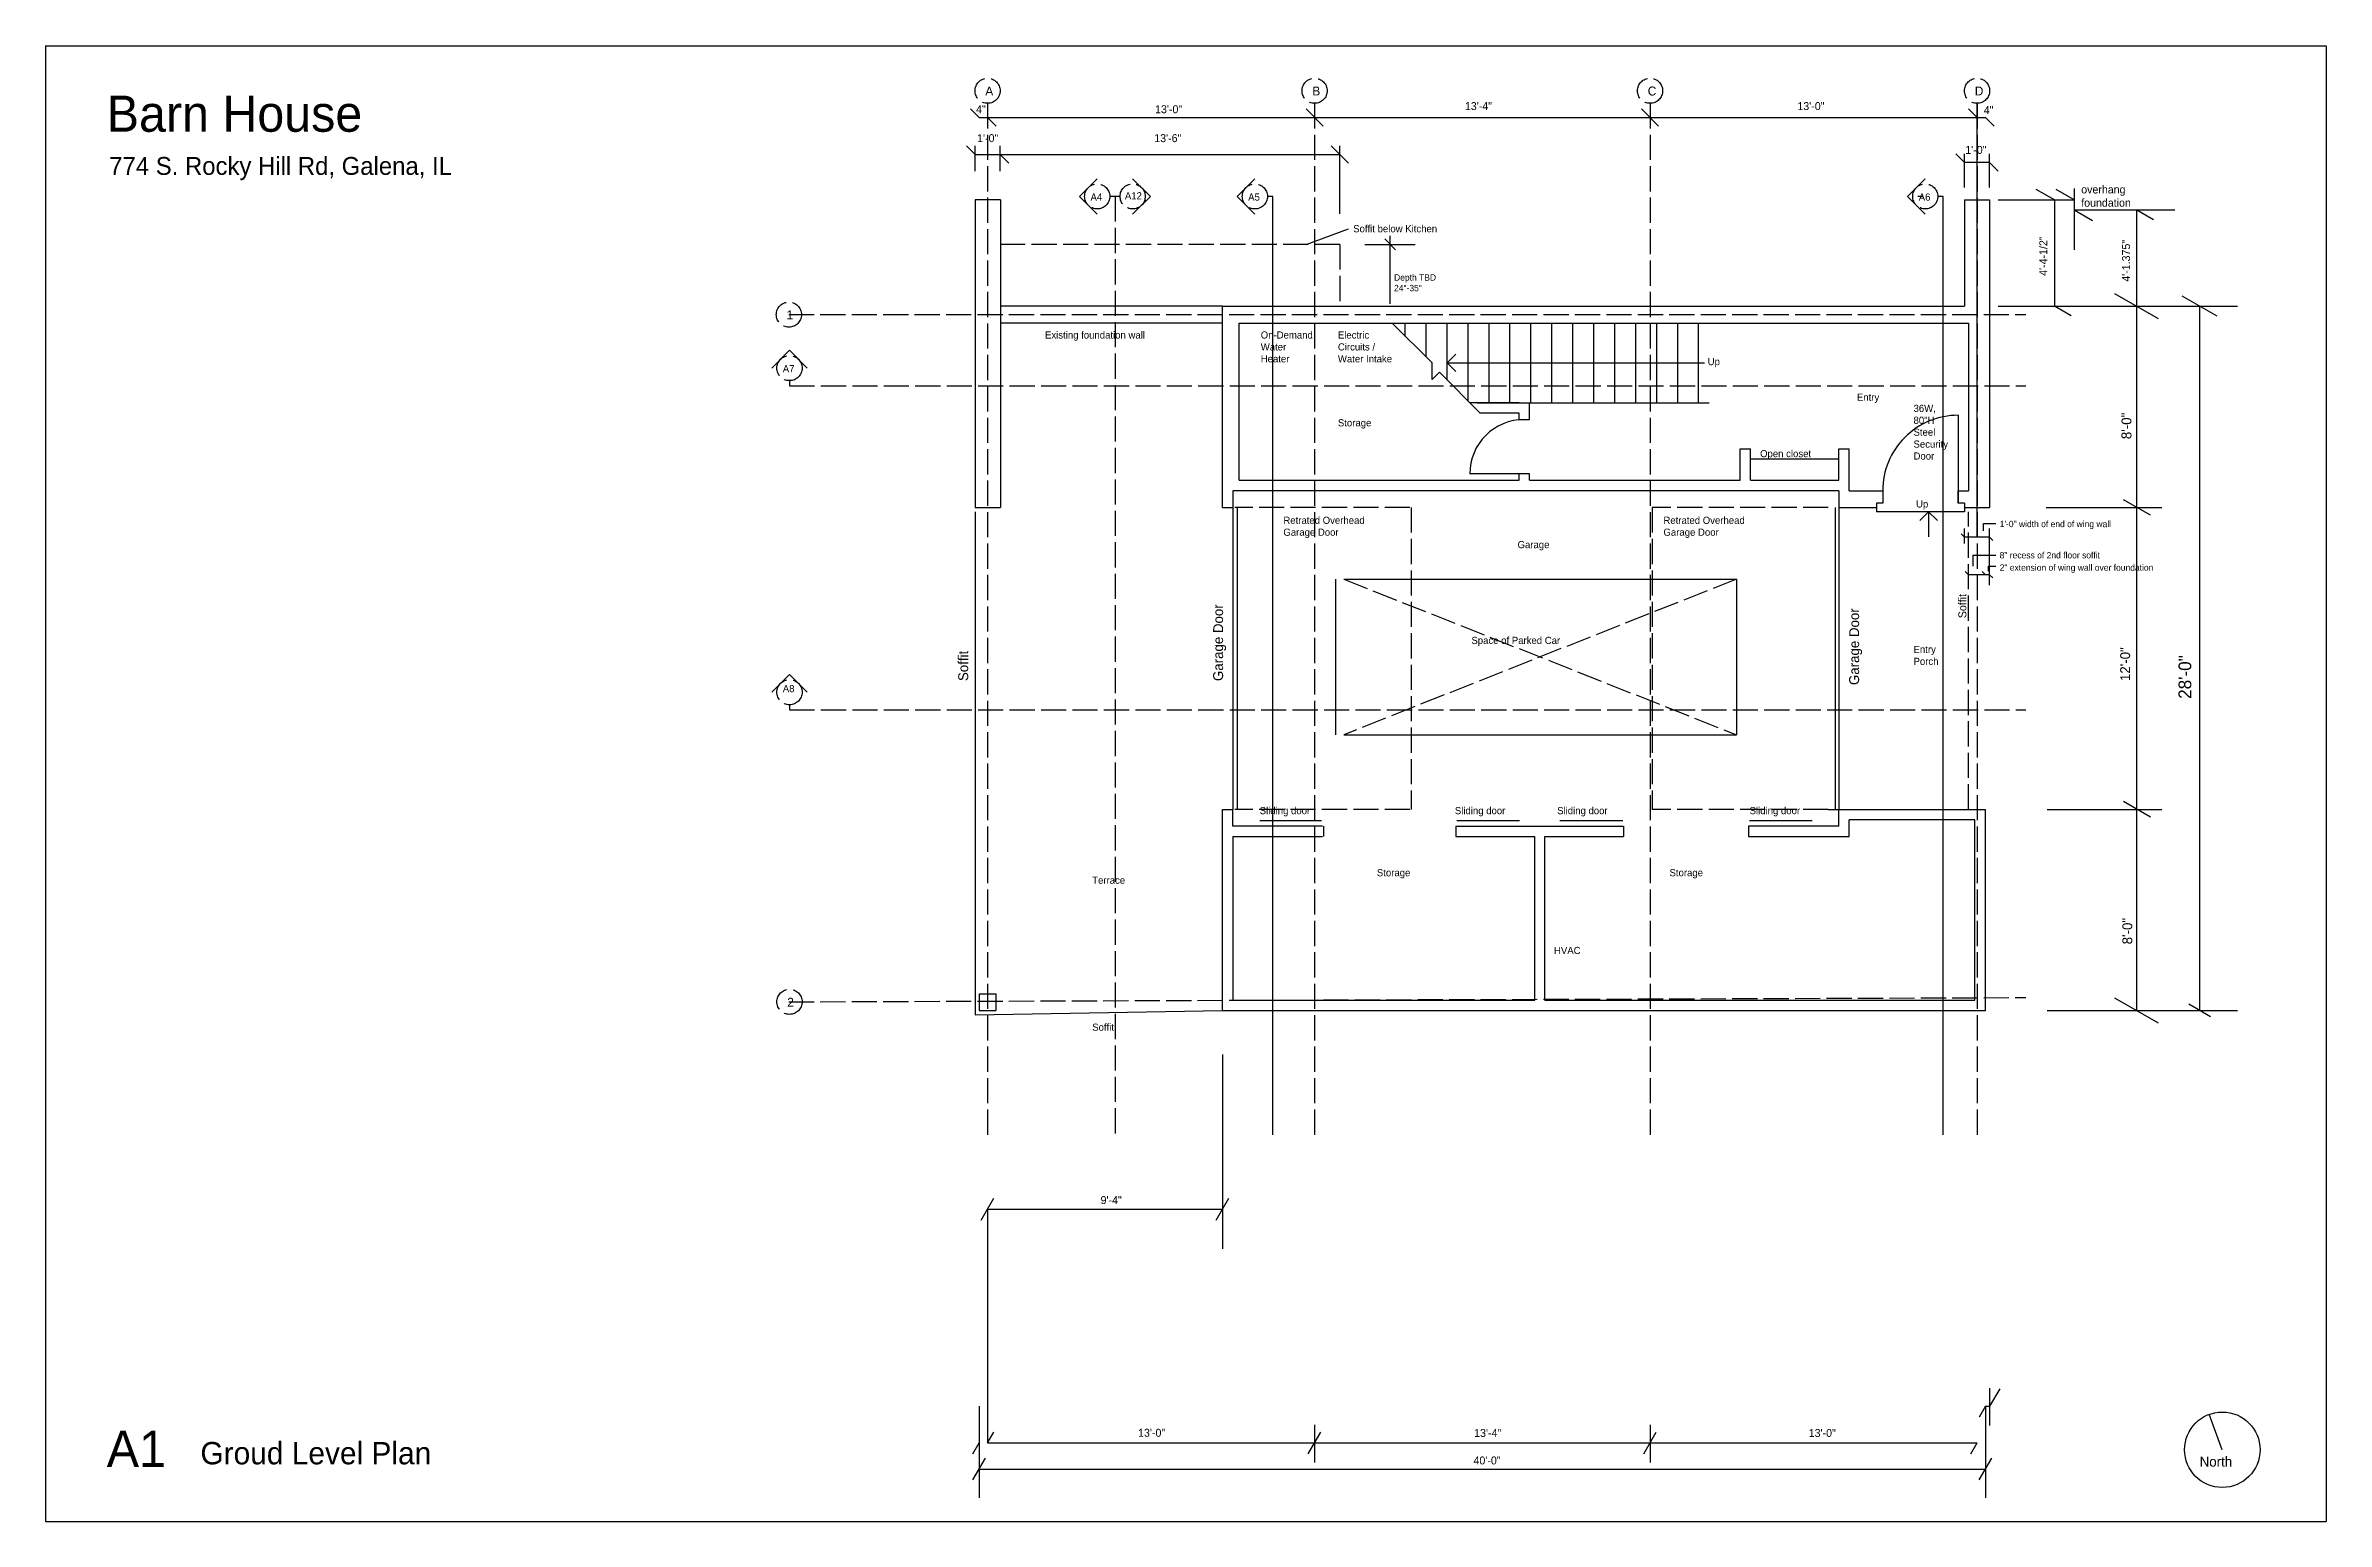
# Model space of a CAD drawing. Header units: inches. Extents: x 967 to 5652, y 0 to 2983.
# Drawn here: x 967 to 2055, y 2279 to 2983 of the extents above; entities that cross this region are included whole.
import ezdxf

# ---------------------------------------------------------------- set-up
doc = ezdxf.new("R2010")
doc.units = ezdxf.units.IN
doc.header["$MEASUREMENT"] = 0
doc.linetypes.add('ACAD_ISO02W100', pattern=[15, 12, -3])
for name, color, linetype in [('const', 7, 'Continuous'), ('e1', 7, 'Continuous'), ('e2', 251, 'Continuous'), ('grid', 252, 'ACAD_ISO02W100'), ('millwork', 253, 'Continuous'), ('soffit', 253, 'ACAD_ISO02W100'), ('stairs', 140, 'Continuous'), ('walls', 7, 'Continuous')]:
    doc.layers.add(name, color=color, linetype=linetype)

msp = doc.modelspace()

# ---------------------------------------------------------------- linework, layer by layer
for p, q in [((966.9, 2982.6), (2054.9, 2982.6)), ((966.9, 2982.6), (966.9, 2278.6)), ((2054.9, 2982.6), (2054.9, 2278.6)), ((966.9, 2278.6), (2054.9, 2278.6))]:
    msp.add_line(p, q)
at = {"layer": 'const'}
for p, q in [((1925.2, 2909), (1916.5, 2914)), ((1934.7, 2909), (1926.1, 2914)), ((1943.4, 2899.1), (1934.7, 2904.1)), ((1982.7, 2904.1), (1934.7, 2904.1)), ((1964.5, 2522.3), (1964.5, 2904.1)), ((1972.5, 2899.5), (1964.5, 2904.1)), ((1974.9, 2852.3), (1954.1, 2864.3)), ((2002.8, 2853.5), (1986.2, 2863.1)), ((1933.2, 2853.7), (1925.2, 2858.3)), ((1994.5, 2522.3), (1994.5, 2858.3)), ((1971, 2758.6), (1958.1, 2766)), ((1921.3, 2762.3), (1976.5, 2762.3)), ((1921.7, 2618.3), (1976.5, 2618.3)), ((1971, 2614.6), (1958.1, 2622)), ((1974.9, 2516.3), (1954.1, 2528.3)), ((1999.7, 2519.3), (1989.3, 2525.3)), ((1921.7, 2522.3), (2012.5, 2522.3)), ((1528.3, 2501.4), (1528.3, 2408.7)), ((1413.3, 2422.4), (1419.3, 2432.8)), ((1416.3, 2427.6), (1416.3, 2316.1)), ((1525.3, 2422.4), (1531.3, 2432.8)), ((1899.1, 2341.9), (1894.3, 2333.6)), ((1412.3, 2333.6), (1412.3, 2289.9)), ((1892.3, 2333.6), (1889.3, 2328.4)), ((1892.3, 2333.6), (1892.3, 2289.9)), ((1892.3, 2333.6), (1894.3, 2333.6)), ((1416.3, 2316.1), (1419.3, 2321.2)), ((1569.3, 2310.9), (1575.3, 2321.2)), ((1729.3, 2310.9), (1735.3, 2321.2)), ((1409.3, 2310.9), (1412.3, 2316.1)), ((1409.3, 2298.4), (1415.3, 2308.8)), ((1416.3, 2316.1), (1888.3, 2316.1)), ((1885.3, 2310.9), (1888.3, 2316.1)), ((1889.3, 2298.4), (1895.3, 2308.8)), ((1412.3, 2303.6), (1892.3, 2303.6))]:
    msp.add_line(p, q, dxfattribs=at)
at = {"layer": 'e1'}
for p, q in [((1408.2, 2952.5), (1412.3, 2948.3)), ((1568.2, 2952.5), (1576.4, 2944.2)), ((1728.2, 2952.5), (1736.4, 2944.2)), ((1884.2, 2952.5), (1888.3, 2948.3)), ((1416.3, 2948.3), (1420.4, 2944.2)), ((1892.3, 2948.3), (1896.4, 2944.2)), ((1406.2, 2934.8), (1410.3, 2930.7)), ((1422.3, 2930.7), (1426.4, 2926.6)), ((1580.2, 2934.8), (1588.4, 2926.6)), ((1878.2, 2931), (1882.3, 2926.9)), ((1894.3, 2926.9), (1898.4, 2922.8)), ((1605.8, 2890.4), (1610.9, 2885.2)), ((1880.8, 2749.7), (1882.3, 2748.1)), ((1894.3, 2748.1), (1895.9, 2746.6)), ((1882.7, 2731.8), (1884.3, 2730.2)), ((1890.7, 2731.8), (1892.3, 2730.2)), ((1894.3, 2730.2), (1895.9, 2728.7))]:
    msp.add_line(p, q, dxfattribs=at)
msp.add_circle((2005.3, 2312.8), 18, dxfattribs=at)
at = {"layer": 'e2'}
for p, q in [((1888.3, 2748.1), (1888.3, 2955.1)), ((1412.3, 2948.3), (1892.3, 2948.3)), ((1410.3, 2922.8), (1410.3, 2934.8)), ((1410.3, 2930.7), (1584.3, 2930.7)), ((1422.3, 2922.8), (1422.3, 2934.8)), ((1584.3, 2902.4), (1584.3, 2934.8)), ((1882.3, 2915), (1882.3, 2931)), ((1894.3, 2926.9), (1882.3, 2926.9)), ((1894.3, 2915), (1894.3, 2931)), ((1479.5, 2910.7), (1474.6, 2910.7)), ((1552.3, 2910.7), (1549.8, 2910.7)), ((1552.3, 2463.1), (1552.3, 2910.7)), ((1862.5, 2910.7), (1860, 2910.7)), ((1872.1, 2910.7), (1869.6, 2910.7)), ((1872.1, 2463.1), (1872.1, 2910.7)), ((1925.2, 2909), (1925.2, 2858.3)), ((1934.7, 2914.4), (1934.7, 2885.2)), ((1596.3, 2887.8), (1620.3, 2887.8)), ((1608.3, 2859.5), (1608.3, 2891.9)), ((1410.3, 2760.3), (1410.3, 2520.3)), ((1891.4, 2751.2), (1891.4, 2754.6)), ((1891.4, 2754.6), (1897.2, 2754.6)), ((1882.3, 2745.1), (1882.3, 2752.2)), ((1894.3, 2748.1), (1882.3, 2748.1)), ((1894.3, 2725.3), (1894.3, 2752.2)), ((1884.3, 2725.3), (1884.3, 2734.3)), ((1886.3, 2739.6), (1897.2, 2739.6)), ((1886.3, 2739.6), (1886.3, 2734.3)), ((1893.6, 2734.3), (1897.2, 2734.3)), ((1893.6, 2734.3), (1893.6, 2731.9)), ((1894.3, 2730.2), (1884.3, 2730.2)), ((1410.3, 2520.3), (1528.3, 2522.3)), ((1416.3, 2427.6), (1528.3, 2427.6))]:
    msp.add_line(p, q, dxfattribs=at)
at = {"layer": 'grid'}
for p, q in [((1416.3, 2955.1), (1416.3, 2463.1)), ((1572.3, 2955.1), (1572.3, 2463.1)), ((1732.3, 2955.1), (1732.3, 2463.1)), ((1888.3, 2955.1), (1888.3, 2463.1)), ((1477.1, 2910.7), (1477.1, 2463.1)), ((1321.5, 2854.3), (1911.5, 2854.3)), ((1321.8, 2822.8), (1321.8, 2820.3)), ((1321.8, 2820.3), (1911.5, 2820.3)), ((1321.8, 2668.2), (1321.8, 2665.7)), ((1321.8, 2665.7), (1911.5, 2665.7)), ((1321.5, 2526.5), (1911.5, 2528.5))]:
    msp.add_line(p, q, dxfattribs=at)
for centre in [(1416.3, 2961.1), (1572.3, 2961.1), (1732.3, 2961.1), (1888.3, 2961.1), (1468.6, 2910.7), (1485.5, 2910.7), (1543.8, 2910.7), (1863.6, 2910.7), (1321.5, 2854.3), (1321.8, 2828.8), (1321.8, 2674.2), (1321.8, 2526.5)]:
    msp.add_circle(centre, 6, dxfattribs=at)
at = {"layer": 'millwork'}
for p, q in [((1568.2, 2887.8), (1588.4, 2895.3)), ((1528.3, 2858.3), (1422.3, 2858.3)), ((1528.3, 2850.3), (1422.3, 2850.3)), ((1735.5, 2812.3), (1735.5, 2850.3)), ((1745.5, 2812.3), (1745.5, 2850.3)), ((1755.5, 2812.3), (1755.5, 2850.3)), ((1669.8, 2812.3), (1646.3, 2812.3)), ((1879.3, 2806.3), (1879.3, 2764.3)), ((1822.3, 2785.3), (1780.3, 2785.3)), ((1840.3, 2762.3), (1840.3, 2760.3)), ((1882.3, 2760.3), (1840.3, 2760.3)), ((1882.3, 2762.3), (1882.3, 2760.3)), ((1546.2, 2613), (1575.6, 2613)), ((1640.1, 2613), (1670.1, 2613)), ((1689.3, 2613), (1719.3, 2613)), ((1779.7, 2613), (1809.7, 2613))]:
    msp.add_line(p, q, dxfattribs=at)
for centre, radius, start in [((1672.3, 2778.3), 26, 90), ((1879.3, 2770.3), 36, 89.9985)]:
    msp.add_arc(centre, radius, start, 180, dxfattribs=at)
at = {"layer": 'soffit'}
for p, q in [((1584.3, 2887.8), (1422.4, 2887.8)), ((1584.3, 2887.8), (1584.3, 2858.3)), ((1617.8, 2762.3), (1534.3, 2762.3)), ((1618.3, 2762.3), (1618.3, 2618.3)), ((1817.3, 2762.3), (1733.3, 2762.3)), ((1733.3, 2762.3), (1733.3, 2618.3)), ((1884.3, 2618.3), (1884.3, 2760.3)), ((1586.2, 2728.1), (1773.5, 2653.9)), ((1773.5, 2728.1), (1586.2, 2653.9)), ((1617.8, 2618.3), (1534.3, 2618.3)), ((1817.3, 2618.3), (1733.3, 2618.3))]:
    msp.add_line(p, q, dxfattribs=at)
at = {"layer": 'stairs'}
for p, q in [((1628.3, 2831.3), (1609.3, 2850.3)), ((1615.5, 2844.1), (1615.5, 2850.3)), ((1625.5, 2834.1), (1625.5, 2850.3)), ((1635.5, 2823.1), (1635.5, 2850.3)), ((1645.5, 2813.1), (1645.5, 2850.3)), ((1655.5, 2812.3), (1655.5, 2850.3)), ((1665.5, 2812.3), (1665.5, 2850.3)), ((1675.5, 2812.3), (1675.5, 2850.3)), ((1685.5, 2812.3), (1685.5, 2850.3)), ((1695.5, 2812.3), (1695.5, 2850.3)), ((1705.5, 2812.3), (1705.5, 2850.3)), ((1715.5, 2812.3), (1715.5, 2850.3)), ((1725.5, 2812.3), (1725.5, 2850.3)), ((1628.3, 2823.3), (1628.3, 2831.3)), ((1635.5, 2831.3), (1639.7, 2835.5)), ((1635.5, 2831.3), (1758.3, 2831.3)), ((1635.5, 2831.3), (1639.7, 2827.1)), ((1628.3, 2823.3), (1631.8, 2826.8)), ((1651.3, 2807.3), (1631.8, 2826.8)), ((1649.8, 2812.3), (1760.5, 2812.3)), ((1672.3, 2778.3), (1646.3, 2778.3)), ((1674.8, 2778.3), (1669.8, 2778.3)), ((1865.2, 2760.3), (1861, 2756.1)), ((1865.2, 2760.3), (1865.2, 2748.3)), ((1865.2, 2760.3), (1869.4, 2756.1))]:
    msp.add_line(p, q, dxfattribs=at)
at = {"layer": 'walls'}
for p, q in [((1468.6, 2919.1), (1460.1, 2910.7)), ((1485.5, 2919.1), (1494, 2910.7)), ((1543.8, 2919.1), (1535.3, 2910.7)), ((1863.6, 2919.1), (1855.2, 2910.7)), ((1410.3, 2909), (1410.3, 2762.3)), ((1422.4, 2909), (1410.3, 2909)), ((1422.4, 2909), (1422.4, 2762.3)), ((1468.6, 2902.2), (1460.1, 2910.7)), ((1485.5, 2902.2), (1494, 2910.7)), ((1543.8, 2902.2), (1535.3, 2910.7)), ((1863.6, 2902.2), (1855.2, 2910.7)), ((1882.3, 2909), (1882.3, 2858.3)), ((1882.3, 2909), (1894.3, 2909)), ((1894.3, 2909), (1894.3, 2762.3)), ((1898.4, 2909), (1934.7, 2909)), ((1528.3, 2858.3), (1882.3, 2858.3)), ((1528.3, 2762.3), (1528.3, 2858.3)), ((1898.4, 2858.3), (2012.5, 2858.3)), ((1536.3, 2775.3), (1536.3, 2850.3)), ((1536.3, 2850.3), (1884.3, 2850.3)), ((1884.3, 2850.3), (1884.3, 2770.3)), ((1313.3, 2828.8), (1321.8, 2837.3)), ((1330.3, 2828.8), (1321.8, 2837.3)), ((1669.8, 2807.3), (1651.3, 2807.3)), ((1669.8, 2804.3), (1669.8, 2807.3)), ((1674.8, 2804.3), (1674.8, 2812.3)), ((1669.8, 2804.3), (1674.8, 2804.3)), ((1775.3, 2790.3), (1780.3, 2790.3)), ((1775.3, 2775.3), (1775.3, 2790.3)), ((1780.3, 2775.3), (1780.2, 2790.3)), ((1780.3, 2775.3), (1780.3, 2790.3)), ((1822.3, 2790.3), (1827.3, 2790.3)), ((1822.3, 2775.3), (1822.3, 2790.3)), ((1827.3, 2770.3), (1827.3, 2790.3)), ((1536.3, 2775.3), (1669.8, 2775.3)), ((1669.8, 2775.3), (1669.8, 2778.3)), ((1674.8, 2775.3), (1674.8, 2778.3)), ((1674.8, 2775.3), (1775.3, 2775.3)), ((1780.3, 2775.3), (1822.3, 2775.3)), ((1822.3, 2770.3), (1533.3, 2770.3)), ((1533.3, 2770.3), (1533.3, 2762.3)), ((1822.3, 2770.3), (1822.3, 2762.3)), ((1827.3, 2770.3), (1843.3, 2770.3)), ((1840.3, 2764.3), (1840.3, 2762.3)), ((1843.3, 2764.3), (1840.3, 2764.3)), ((1843.3, 2770.3), (1843.3, 2764.3)), ((1879.3, 2770.3), (1884.3, 2770.3)), ((1879.3, 2764.3), (1879.3, 2770.3)), ((1882.3, 2764.3), (1879.3, 2764.3)), ((1879.3, 2764.3), (1879.3, 2764.3)), ((1882.3, 2764.3), (1882.3, 2762.3)), ((1410.3, 2762.3), (1422.4, 2762.3)), ((1528.3, 2762.3), (1533.3, 2762.3)), ((1533.3, 2762.3), (1533.3, 2618.3)), ((1535.3, 2762.3), (1535.3, 2618.3)), ((1820.6, 2762.3), (1820.6, 2618.3)), ((1822.3, 2762.3), (1840.3, 2762.3)), ((1822.3, 2762.3), (1822.3, 2618.3)), ((1882.3, 2762.3), (1894.3, 2762.3)), ((1582.2, 2728.1), (1582.2, 2653.9)), ((1586.2, 2728.1), (1773.5, 2728.1)), ((1773.5, 2728.1), (1773.5, 2653.9)), ((1313.3, 2674.2), (1321.8, 2682.7)), ((1330.3, 2674.2), (1321.8, 2682.7)), ((1586.2, 2653.9), (1773.5, 2653.9)), ((1528.3, 2522.3), (1528.3, 2618.3)), ((1528.3, 2618.3), (1533.3, 2618.3)), ((1533.3, 2610.3), (1533.3, 2618.3)), ((1817.3, 2618.3), (1887.8, 2618.3)), ((1822.3, 2610.3), (1822.3, 2618.3)), ((1887.3, 2613.3), (1827.3, 2613.3)), ((1827.3, 2605.3), (1827.3, 2613.3)), ((1887.3, 2527.3), (1887.3, 2613.3)), ((1887.8, 2618.3), (1892.3, 2618.3)), ((1892.3, 2522.3), (1892.3, 2618.3)), ((1576, 2610.3), (1533.3, 2610.3)), ((1533.3, 2605.3), (1533.3, 2527.3)), ((1533.3, 2605.3), (1576, 2605.3)), ((1576.6, 2610.3), (1576.6, 2605.3)), ((1639.7, 2610.3), (1639.7, 2605.3)), ((1639.7, 2610.3), (1719.7, 2610.3)), ((1639.7, 2610.3), (1639.7, 2605.3)), ((1639.7, 2605.3), (1677.3, 2605.3)), ((1677.3, 2527.3), (1677.3, 2605.3)), ((1682.1, 2527.3), (1682.1, 2605.3)), ((1682.1, 2605.3), (1719.7, 2605.3)), ((1719.7, 2610.3), (1719.7, 2605.3)), ((1719.7, 2610.3), (1719.7, 2605.3)), ((1822.3, 2610.3), (1779.3, 2610.3)), ((1779.3, 2610.3), (1779.3, 2605.3)), ((1779.3, 2605.3), (1827.3, 2605.3)), ((1412.3, 2530.3), (1420.3, 2530.3)), ((1412.3, 2530.3), (1412.3, 2522.3)), ((1420.3, 2530.3), (1420.3, 2522.3)), ((1533.3, 2527.3), (1677.3, 2527.3)), ((1682.1, 2527.3), (1887.3, 2527.3)), ((1412.3, 2522.3), (1420.3, 2522.3)), ((1528.3, 2522.3), (1892.3, 2522.3)), ((1894.3, 2342.2), (1894.3, 2324.3)), ((2005.3, 2312.8), (1999.1, 2329.7)), ((1572.3, 2324.7), (1572.3, 2306.7)), ((1732.3, 2324.7), (1732.3, 2306.7))]:
    msp.add_line(p, q, dxfattribs=at)

# ---------------------------------------------------------------- texts
at = {"layer": 'const', "attachment_point": 1}
for s, insert, char_height, width in [('A', (1415.2, 2963.1), 4.26, 1625.197), ('B', (1571.2, 2963.1), 4.26, 1625.197), ('C', (1731.2, 2963.1), 4.26, 1625.197), ('D', (1887.2, 2963.1), 4.26, 1625.197), ('Barn House', (996.1, 2958.8), 17.26, 6582.049), ('\\P4"', (1410.8, 2960.5), 3.79, 1444.62), ('\\P13\'-0"', (1496.2, 2960.5), 3.79, 1444.62), ('\\P13\'-4"', (1644, 2962), 3.79, 1444.62), ('\\P13\'-0"', (1802.6, 2962), 3.79, 1444.62), ('\\P4"', (1891.5, 2960.1), 3.79, 1444.62), ('\\P1\'-0"', (1411.3, 2946.7), 3.79, 1444.62), ('\\P13\'-6"', (1495.8, 2946.7), 3.79, 1444.62), ('774 S. Rocky Hill Rd, Galena, IL', (997.3, 2929.5), 8.525, 3250.395), ('\\P1\'-0"          ', (1882.7, 2941.1), 3.789, 1444.62), ('overhang^Jfoundation           ', (1938, 2915.9), 3.789, 1444.62), ('A4', (1465.4, 2912.1), 3.41, 1300.158), ('A12', (1481.8, 2912.7), 3.41, 1300.158), ('A5', (1540.6, 2912.1), 3.41, 1300.158), ('A6', (1860.5, 2912.1), 3.41, 1300.158), ('\\pt3.4098;Soffit below Kitchen', (1590.7, 2897), 3.41, 1300.158), ('\\PDepth TBD^J24"-35"', (1610.2, 2878.6), 3.031, 1155.696), ('1', (1320.4, 2856.3), 4.26, 1625.197), ('\\pt3.4098;Existing foundation wall', (1443.7, 2846.3), 3.41, 1300.158), ('\\pt3.4098;On-Demand^JWater^JHeater', (1546.6, 2846.3), 3.41, 1300.158), ('\\pt3.4098;Electric^JCircuits /^JWater Intake', (1583.4, 2846.3), 3.41, 1300.158), ('A7', (1318.6, 2830.2), 3.41, 1300.158), ('\\pt3.4098;Up', (1759.8, 2833.6), 3.41, 1300.158), ('\\pt3.4098;Entry', (1831, 2816.6), 3.41, 1300.158), ('\\pt3.4098;36W,\\P80"H^JSteel^JSecurity^JDoor', (1858, 2811.3), 3.41, 1300.158), ('\\pt3.4098;Storage', (1583.4, 2804.4), 3.41, 1300.158), ('\\pt3.4098;Open closet', (1784.8, 2789.7), 3.41, 1300.158), ('\\pt3.4098;Up', (1859.2, 2765.7), 3.41, 1300.158), ('\\pt3.4098;Retrated Overhead^JGarage Door', (1557.4, 2757.9), 3.41, 1300.158), ('\\pt3.4098;Retrated Overhead^JGarage Door', (1738.7, 2757.9), 3.41, 1300.158), ('\\P1\'-0" width of end of wing wall          ', (1899.1, 2761), 3.031, 1155.696), ('\\pt3.4098;Garage', (1669.1, 2746.3), 3.41, 1300.158), ('\\P8" recess of 2nd floor soffit          ', (1899.1, 2746.1), 3.031, 1155.696), ('\\P2" extension of wing wall over foundation          ', (1899.1, 2740.2), 3.031, 1155.696), ('\\pt3.4098;Space of Parked Car', (1647.1, 2700.6), 3.41, 1300.158), ('\\pt3.4098;Entry^JPorch', (1858, 2696.3), 3.41, 1300.158), ('A8', (1318.6, 2677.6), 3.41, 1300.158), ('\\pt3.4098;Sliding door', (1546.1, 2619.4), 3.41, 1300.158), ('\\pt3.4098;Sliding door', (1639.2, 2619.4), 3.41, 1300.158), ('\\pt3.4098;Sliding door', (1688, 2619.4), 3.41, 1300.158), ('\\pt3.4098;Sliding door', (1779.8, 2619.4), 3.41, 1300.158), ('\\pt3.4098;Storage', (1602, 2589.8), 3.41, 1300.158), ('\\pt3.4098;Storage', (1741.6, 2589.8), 3.41, 1300.158), ('\\pt3.4098;Terrace', (1466.2, 2586.2), 3.41, 1300.158), ('\\pt3.4098;HVAC', (1686.5, 2552.7), 3.41, 1300.158), ('2', (1320.7, 2528.4), 4.26, 1625.197), ('\\pt3.4098;Soffit', (1466.2, 2516.1), 3.41, 1300.158), ('9\'-4"', (1470.2, 2433.8), 3.79, 1444.62), ('A1', (996.1, 2321.9), 17.26, 6582.049), ('13\'-0"', (1488.1, 2322.8), 3.79, 1444.62), ('13\'-4"', (1648.4, 2322.7), 3.79, 1444.62), ('13\'-0"', (1808, 2322.7), 3.79, 1444.62), ('Groud Level Plan', (1040.8, 2316.5), 10.656, 4062.993), ('40\'-0"', (1648.1, 2309.6), 3.79, 1444.62), ('North', (1994.5, 2309.5), 4.74, 1805.775)]:
    msp.add_mtext(s, dxfattribs=dict(at, insert=insert, char_height=char_height, width=width))
at = {"layer": 'const', "attachment_point": 1, "rotation": 90}
for s, insert, char_height, width in [('4\'-4-1/2"', (1918, 2872.8), 3.79, 1444.62), ('4\'-1.375"', (1957.5, 2870), 3.79, 1444.62), ('8\'-0"', (1957.2, 2794.9), 4.74, 1805.775), ('Soffit', (1879.4, 2709.5), 3.79, 1444.62), ('Garage Door', (1523.9, 2679.5), 4.736, 1805.775), ('Garage Door', (1827.3, 2677.6), 4.736, 1805.775), ('Soffit', (1402.3, 2679.5), 4.74, 1805.775), ('12\'-0"', (1956.6, 2679.5), 4.74, 1805.775), ('28\'-0"', (1984.4, 2671), 6.11, 2330.032), ('8\'-0"', (1957.6, 2553.9), 4.74, 1805.775)]:
    msp.add_mtext(s, dxfattribs=dict(at, insert=insert, char_height=char_height, width=width))

doc.saveas('drawing.dxf')
